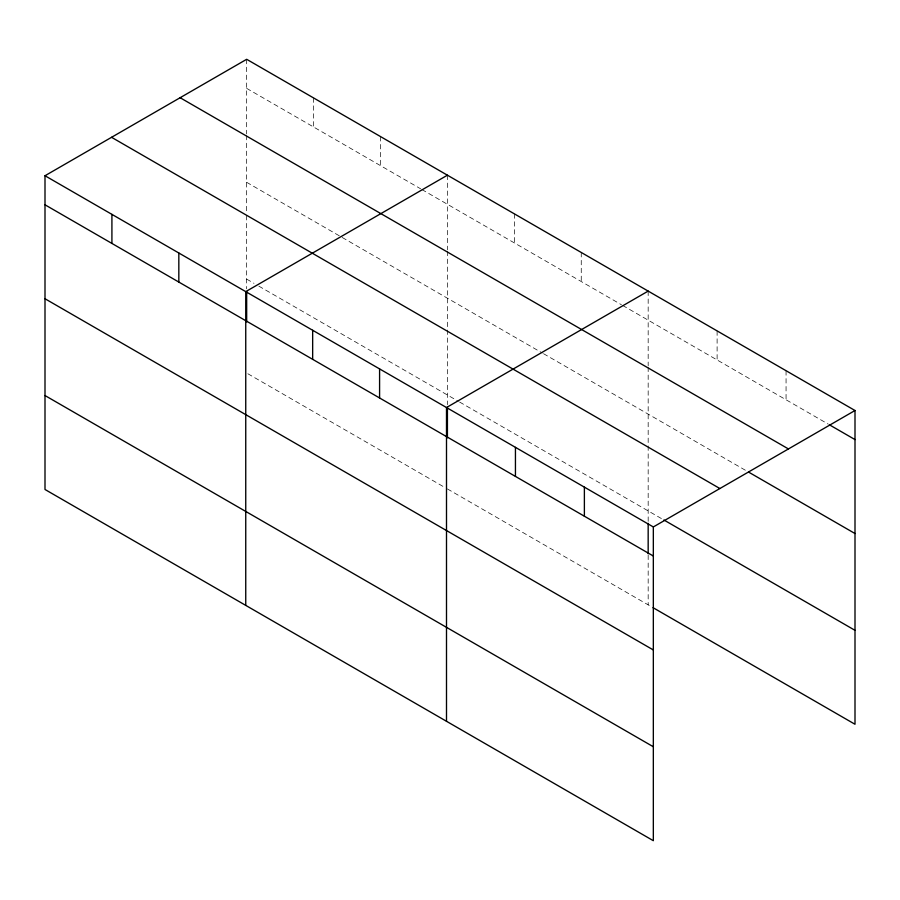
<?xml version="1.0" encoding="UTF-8"?>
<svg xmlns="http://www.w3.org/2000/svg" width="900" height="900" viewBox="0 0 900 900"><rect width="100%" height="100%" fill="white"/><g stroke="black" fill="none" stroke-linecap="round" stroke-linejoin="round"><path stroke-width="0.67" stroke-dasharray="4.5 3.38" d="M246.667 88.369L420.649 188.809M421.864 189.518L621.405 304.718M622.62 305.415L828.394 424.215M246.667 182.317L542.317 353.002M543.533 353.7L747.349 471.375M246.667 279.101L253.969 283.32M258.84 286.132L458.37 401.332M459.585 402.03L662.681 519.289M247.882 373.759L443.767 486.844M447.424 488.947L651.791 606.949M786.06 370.71L786.06 399.78M717.109 330.907L717.109 359.978M648.169 291.105L648.169 365.76M648.169 367.144L648.169 521.955M648.169 555.12L648.169 604.856M581.254 252.472L581.254 281.531M514.339 213.84L514.339 242.899M447.424 175.196L447.424 249.862M447.424 251.235L447.424 328.635M447.424 330.019L447.424 404.674M380.498 136.564L380.498 165.634M313.582 97.931L313.582 127.001M246.667 59.299L246.667 133.954M246.667 135.338L246.667 214.11M246.667 215.494L246.667 288.776"/><path stroke-width="1.35" d="M45 175.736L653.332 526.95L653.332 840.701L45 489.488L45 175.736L246.667 59.299L855 410.512L855 724.264L653.006 607.646M447.424 175.196L245.745 291.634L245.745 605.385M648.169 291.105L446.501 407.531L446.501 721.283M653.332 526.95L855 410.512M829.597 424.912L855 439.582M180.124 97.718L788.445 448.942M748.564 472.072L855 533.531M111.555 137.306L719.876 488.531M663.896 519.986L855 630.326M45 204.795L653.332 556.02M45 298.744L653.332 649.957M45 395.539L653.332 746.752M648.169 523.339L648.169 553.736M584.381 487.147L584.381 516.206M515.441 447.345L515.441 476.404M447.424 407.441L447.424 437.839M379.586 368.899L379.586 397.969M312.66 330.266L312.66 359.336M246.667 291.544L246.667 321.93M178.83 253.001L178.83 282.071M111.915 214.369L111.915 243.428"/></g></svg>
